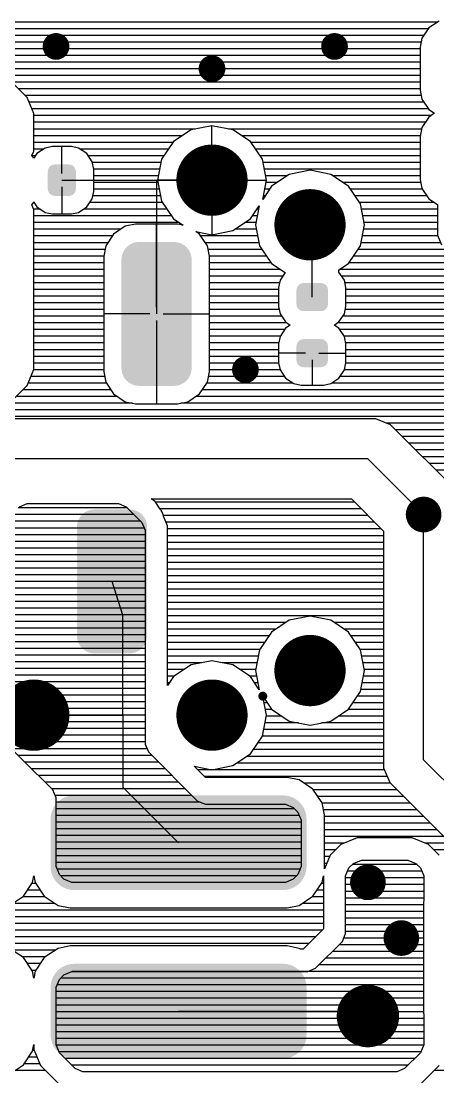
# Model space of a CAD drawing. Extents: x 295 to 953, y 10 to 290.
# Drawn here: x 569.1 to 596.4, y 136.1 to 205.3 of the extents above; entities that cross this region are included whole.
import ezdxf

# ---------------------------------------------------------------- set-up
doc = ezdxf.new("R2010")
doc.units = 0
doc.header["$LTSCALE"] = 5
doc.header["$MEASUREMENT"] = 0
doc.layers.get('0').update_dxf_attribs({"linetype": 'CONTINUOUS', "lineweight": 25})
doc.layers.add('DV-PEI-A6_BOT', color=7, linetype='CONTINUOUS')

msp = doc.modelspace()

# ---------------------------------------------------------------- linework, layer by layer
for points, const_width in [([(571.852, 203.603, -1), (570.975, 203.603, -1)], 0.876), ([(590.108, 203.603, -1), (589.232, 203.603, -1)], 0.876), ([(582.075, 202.142, -1), (581.199, 202.142, -1)], 0.876), ([(582.805, 194.84, -1), (580.469, 194.84, -1)], 2.337), ([(589.232, 191.919, -1), (586.895, 191.919, -1)], 2.337), ([(584.266, 182.426, -1), (583.39, 182.426, -1)], 0.876), ([(596.096, 172.932, -1), (594.927, 172.932, -1)], 1.168), ([(589.232, 162.709, -1), (586.895, 162.709, -1)], 2.337), ([(571.121, 159.788, -1), (568.785, 159.788, -1)], 2.337), ([(582.805, 159.788, -1), (580.469, 159.788, -1)], 2.337), ([(585.113, 161.032, -1), (584.821, 161.032, -1)], 0.292), ([(592.445, 148.834, -1), (591.276, 148.834, -1)], 1.168), ([(594.635, 145.183, -1), (593.467, 145.183, -1)], 1.168), ([(592.883, 140.071, -1), (590.838, 140.071, -1)], 2.045)]:
    msp.add_lwpolyline(points, format="xyb", close=True, dxfattribs=dict(const_width=const_width))
for points in [[(572.617, 195.688), (572.528, 195.78), (570.966, 195.688), (571.061, 195.78)], [(572.528, 195.78), (572.51, 195.789), (571.061, 195.78), (571.071, 195.789)], [(572.51, 195.789), (572.399, 195.847), (571.071, 195.789), (571.193, 195.847)], [(572.399, 195.847), (572.369, 195.852), (571.193, 195.847), (571.203, 195.852)], [(572.369, 195.852), (572.255, 195.87), (571.203, 195.852), (571.332, 195.87)], [(572.255, 195.87), (572.255, 195.874), (571.332, 195.87), (571.332, 195.874)], [(572.713, 195.415), (572.694, 195.544), (570.873, 195.415), (570.895, 195.544)], [(572.713, 195.413), (572.713, 195.415), (570.873, 195.413), (570.873, 195.415)], [(572.713, 194.267), (572.713, 195.413), (570.873, 194.267), (570.873, 195.413)], [(572.694, 195.544), (572.686, 195.559), (570.895, 195.544), (570.897, 195.559)], [(572.686, 195.559), (572.63, 195.675), (570.897, 195.559), (570.959, 195.675)], [(572.63, 195.675), (572.617, 195.688), (570.959, 195.675), (570.966, 195.688)], [(572.713, 194.265), (572.713, 194.267), (570.873, 194.265), (570.873, 194.267)], [(572.691, 194.136), (572.713, 194.265), (570.893, 194.136), (570.873, 194.265)], [(572.689, 194.121), (572.691, 194.136), (570.9, 194.121), (570.893, 194.136)], [(572.627, 194.005), (572.689, 194.121), (570.956, 194.005), (570.9, 194.121)], [(572.62, 193.992), (572.627, 194.005), (570.969, 193.992), (570.956, 194.005)], [(572.525, 193.9), (572.62, 193.992), (571.058, 193.9), (570.969, 193.992)], [(572.515, 193.891), (572.525, 193.9), (571.076, 193.891), (571.058, 193.9)], [(572.393, 193.833), (572.515, 193.891), (571.188, 193.833), (571.076, 193.891)], [(572.383, 193.828), (572.393, 193.833), (571.218, 193.828), (571.188, 193.833)], [(572.255, 193.81), (572.383, 193.828), (571.332, 193.81), (571.218, 193.828)], [(572.255, 193.806), (572.255, 193.81), (571.332, 193.806), (571.332, 193.81)], [(580.209, 190.092), (580.126, 190.257), (575.794, 190.092), (575.885, 190.257)], [(580.126, 190.257), (580.096, 190.295), (575.885, 190.257), (575.906, 190.295)], [(580.096, 190.295), (579.983, 190.439), (575.906, 190.295), (576.028, 190.439)], [(579.983, 190.439), (579.945, 190.471), (576.028, 190.439), (576.056, 190.471)], [(579.945, 190.471), (579.806, 190.589), (576.056, 190.471), (576.206, 190.589)], [(579.806, 190.589), (579.76, 190.614), (576.206, 190.589), (576.238, 190.614)], [(579.76, 190.614), (579.603, 190.7), (576.238, 190.614), (576.412, 190.7)], [(579.603, 190.7), (579.548, 190.717), (576.412, 190.7), (576.446, 190.717)], [(579.548, 190.717), (579.382, 190.769), (576.446, 190.717), (576.639, 190.769)], [(579.382, 190.769), (579.299, 190.777), (576.639, 190.769), (576.669, 190.777)], [(579.299, 190.777), (579.151, 190.791), (576.669, 190.777), (576.855, 190.791)], [(580.305, 189.641), (580.29, 189.826), (575.701, 189.641), (575.72, 189.826)], [(580.302, 189.559), (580.305, 189.641), (575.704, 189.559), (575.701, 189.641)], [(580.302, 182.595), (580.302, 189.559), (575.704, 182.595), (575.704, 189.559)], [(580.29, 189.826), (580.278, 189.871), (575.72, 189.826), (575.725, 189.871)], [(580.278, 189.871), (580.23, 190.05), (575.725, 189.871), (575.781, 190.05)], [(580.23, 190.05), (580.209, 190.092), (575.781, 190.05), (575.794, 190.092)], [(589.243, 186.72), (589.243, 187.643), (587.175, 186.72), (587.175, 187.643)], [(589.24, 187.643), (589.222, 187.772), (587.178, 187.643), (587.199, 187.772)], [(589.222, 187.772), (589.215, 187.787), (587.199, 187.772), (587.201, 187.787)], [(589.215, 187.787), (589.159, 187.904), (587.201, 187.787), (587.262, 187.904)], [(589.159, 187.904), (589.147, 187.916), (587.262, 187.904), (587.269, 187.916)], [(589.147, 187.916), (589.058, 188.009), (587.269, 187.916), (587.364, 188.009)], [(589.058, 188.009), (589.04, 188.018), (587.364, 188.009), (587.373, 188.018)], [(589.04, 188.018), (588.929, 188.077), (587.373, 188.018), (587.495, 188.077)], [(588.929, 188.077), (588.901, 188.082), (587.495, 188.077), (587.504, 188.082)], [(588.901, 188.082), (588.785, 188.101), (587.504, 188.082), (587.634, 188.101)], [(589.219, 186.59), (589.24, 186.72), (587.197, 186.59), (587.178, 186.72)], [(589.217, 186.576), (589.219, 186.59), (587.204, 186.576), (587.197, 186.59)], [(589.156, 186.459), (589.217, 186.576), (587.26, 186.459), (587.204, 186.576)], [(589.15, 186.446), (589.156, 186.459), (587.272, 186.446), (587.26, 186.459)], [(589.054, 186.353), (589.15, 186.446), (587.361, 186.353), (587.272, 186.446)], [(589.045, 186.344), (589.054, 186.353), (587.378, 186.344), (587.361, 186.353)], [(588.924, 186.285), (589.045, 186.344), (587.49, 186.285), (587.378, 186.344)], [(588.914, 186.28), (588.924, 186.285), (587.518, 186.28), (587.49, 186.285)], [(588.785, 186.261), (588.914, 186.28), (587.634, 186.261), (587.518, 186.28)], [(589.24, 183.968), (589.222, 184.097), (587.178, 183.968), (587.199, 184.097)], [(589.222, 184.097), (589.215, 184.112), (587.199, 184.097), (587.201, 184.112)], [(589.215, 184.112), (589.159, 184.229), (587.201, 184.112), (587.262, 184.229)], [(589.159, 184.229), (589.147, 184.242), (587.262, 184.229), (587.269, 184.242)], [(589.147, 184.242), (589.058, 184.334), (587.269, 184.242), (587.364, 184.334)], [(589.058, 184.334), (589.04, 184.343), (587.364, 184.334), (587.373, 184.343)], [(589.04, 184.343), (588.929, 184.402), (587.373, 184.343), (587.495, 184.402)], [(588.929, 184.402), (588.901, 184.407), (587.495, 184.402), (587.504, 184.407)], [(588.901, 184.407), (588.785, 184.427), (587.504, 184.407), (587.634, 184.427)], [(589.243, 183.045), (589.243, 183.968), (587.175, 183.045), (587.175, 183.968)], [(589.219, 182.916), (589.24, 183.045), (587.197, 182.916), (587.178, 183.045)], [(589.217, 182.901), (589.219, 182.916), (587.204, 182.901), (587.197, 182.916)], [(589.156, 182.784), (589.217, 182.901), (587.26, 182.784), (587.204, 182.901)], [(589.15, 182.771), (589.156, 182.784), (587.272, 182.771), (587.26, 182.784)], [(589.054, 182.679), (589.15, 182.771), (587.361, 182.679), (587.272, 182.771)], [(589.045, 182.67), (589.054, 182.679), (587.378, 182.67), (587.361, 182.679)], [(588.924, 182.611), (589.045, 182.67), (587.49, 182.611), (587.378, 182.67)], [(580.305, 182.513), (580.302, 182.595), (575.701, 182.513), (575.704, 182.595)], [(580.286, 182.328), (580.305, 182.513), (575.717, 182.328), (575.701, 182.513)], [(580.282, 182.283), (580.286, 182.328), (575.729, 182.283), (575.717, 182.328)], [(580.226, 182.104), (580.282, 182.283), (575.777, 182.104), (575.729, 182.283)], [(580.213, 182.062), (580.226, 182.104), (575.798, 182.062), (575.777, 182.104)], [(580.122, 181.897), (580.213, 182.062), (575.881, 181.897), (575.798, 182.062)], [(588.914, 182.606), (588.924, 182.611), (587.518, 182.606), (587.49, 182.611)], [(588.785, 182.586), (588.914, 182.606), (587.634, 182.586), (587.518, 182.606)], [(580.101, 181.859), (580.122, 181.897), (575.91, 181.859), (575.881, 181.897)], [(579.978, 181.715), (580.101, 181.859), (576.024, 181.715), (575.91, 181.859)], [(579.951, 181.683), (579.978, 181.715), (576.062, 181.683), (576.024, 181.715)], [(579.8, 181.565), (579.951, 181.683), (576.2, 181.565), (576.062, 181.683)], [(579.768, 181.54), (579.8, 181.565), (576.246, 181.54), (576.2, 181.565)], [(579.595, 181.454), (579.768, 181.54), (576.403, 181.454), (576.246, 181.54)], [(579.561, 181.437), (579.595, 181.454), (576.458, 181.437), (576.403, 181.454)], [(579.367, 181.385), (579.561, 181.437), (576.625, 181.385), (576.458, 181.437)], [(579.337, 181.377), (579.367, 181.385), (576.707, 181.377), (576.625, 181.385)], [(579.151, 181.363), (579.337, 181.377), (576.855, 181.363), (576.707, 181.377)], [(577.062, 172.913), (577.024, 172.945), (573.107, 172.913), (573.135, 172.945)], [(577.024, 172.945), (576.885, 173.063), (573.135, 172.945), (573.285, 173.063)], [(576.885, 173.063), (576.839, 173.088), (573.285, 173.063), (573.317, 173.088)], [(576.839, 173.088), (576.682, 173.174), (573.317, 173.088), (573.491, 173.174)], [(576.682, 173.174), (576.627, 173.191), (573.491, 173.174), (573.525, 173.191)], [(576.627, 173.191), (576.461, 173.243), (573.525, 173.191), (573.718, 173.243)], [(576.461, 173.243), (576.378, 173.251), (573.718, 173.243), (573.748, 173.251)], [(576.378, 173.251), (576.23, 173.265), (573.748, 173.251), (573.934, 173.265)], [(577.384, 172.115), (577.369, 172.3), (572.78, 172.115), (572.799, 172.3)], [(577.369, 172.3), (577.357, 172.345), (572.799, 172.3), (572.804, 172.345)], [(577.357, 172.345), (577.309, 172.524), (572.804, 172.345), (572.86, 172.524)], [(577.309, 172.524), (577.288, 172.566), (572.86, 172.524), (572.873, 172.566)], [(577.288, 172.566), (577.205, 172.731), (572.873, 172.566), (572.964, 172.731)], [(577.205, 172.731), (577.175, 172.769), (572.964, 172.731), (572.985, 172.769)], [(577.175, 172.769), (577.062, 172.913), (572.985, 172.769), (573.107, 172.913)], [(577.381, 172.033), (577.384, 172.115), (572.783, 172.033), (572.78, 172.115)], [(577.381, 165.069), (577.381, 172.033), (572.783, 165.069), (572.783, 172.033)], [(577.384, 164.987), (577.381, 165.069), (572.78, 164.987), (572.783, 165.069)], [(577.365, 164.802), (577.384, 164.987), (572.796, 164.802), (572.78, 164.987)], [(577.361, 164.757), (577.365, 164.802), (572.808, 164.757), (572.796, 164.802)], [(577.305, 164.578), (577.361, 164.757), (572.856, 164.578), (572.808, 164.757)], [(577.292, 164.536), (577.305, 164.578), (572.877, 164.536), (572.856, 164.578)], [(577.201, 164.371), (577.292, 164.536), (572.96, 164.371), (572.877, 164.536)], [(577.18, 164.333), (577.201, 164.371), (572.989, 164.333), (572.96, 164.371)], [(577.057, 164.189), (577.18, 164.333), (573.103, 164.189), (572.989, 164.333)], [(577.03, 164.157), (577.057, 164.189), (573.141, 164.157), (573.103, 164.189)], [(576.879, 164.039), (577.03, 164.157), (573.279, 164.039), (573.141, 164.157)], [(576.847, 164.014), (576.879, 164.039), (573.325, 164.014), (573.279, 164.039)], [(576.674, 163.928), (576.847, 164.014), (573.482, 163.928), (573.325, 164.014)], [(576.64, 163.911), (576.674, 163.928), (573.537, 163.911), (573.482, 163.928)], [(576.446, 163.859), (576.64, 163.911), (573.704, 163.859), (573.537, 163.911)], [(576.416, 163.851), (576.446, 163.859), (573.786, 163.851), (573.704, 163.859)], [(576.23, 163.837), (576.416, 163.851), (573.934, 163.837), (573.786, 163.851)], [(587.282, 154.172), (587.068, 154.321), (571.612, 154.172), (571.822, 154.321)], [(587.068, 154.321), (587.062, 154.326), (571.822, 154.321), (571.833, 154.326)], [(587.062, 154.326), (586.825, 154.436), (571.833, 154.326), (572.066, 154.436)], [(586.825, 154.436), (586.818, 154.44), (572.066, 154.436), (572.078, 154.44)], [(586.818, 154.44), (586.564, 154.508), (572.078, 154.44), (572.325, 154.508)], [(586.564, 154.508), (586.558, 154.509), (572.325, 154.508), (572.343, 154.509)], [(586.558, 154.509), (586.29, 154.533), (572.343, 154.509), (572.602, 154.533)], [(587.742, 153.519), (587.632, 153.754), (571.151, 153.519), (571.26, 153.754)], [(587.632, 153.754), (587.628, 153.762), (571.26, 153.754), (571.266, 153.762)], [(587.628, 153.762), (587.478, 153.975), (571.266, 153.762), (571.413, 153.975)], [(587.478, 153.975), (587.473, 153.982), (571.413, 153.975), (571.421, 153.982)], [(587.473, 153.982), (587.288, 154.166), (571.421, 153.982), (571.603, 154.166)], [(587.288, 154.166), (587.282, 154.172), (571.603, 154.166), (571.612, 154.172)], [(587.841, 149.874), (587.841, 152.982), (571.051, 149.874), (571.051, 152.982)], [(587.838, 152.982), (587.814, 153.25), (571.054, 152.982), (571.077, 153.25)], [(587.814, 153.25), (587.813, 153.259), (571.077, 153.25), (571.08, 153.259)], [(587.813, 153.259), (587.745, 153.51), (571.08, 153.259), (571.147, 153.51)], [(587.745, 153.51), (587.742, 153.519), (571.147, 153.51), (571.151, 153.519)], [(587.815, 149.606), (587.838, 149.874), (571.078, 149.606), (571.054, 149.874)], [(587.812, 149.597), (587.815, 149.606), (571.079, 149.597), (571.078, 149.606)], [(587.746, 149.346), (587.812, 149.597), (571.148, 149.346), (571.079, 149.597)], [(587.741, 149.337), (587.746, 149.346), (571.15, 149.337), (571.148, 149.346)], [(587.632, 149.102), (587.741, 149.337), (571.261, 149.102), (571.15, 149.337)], [(587.627, 149.094), (587.632, 149.102), (571.265, 149.094), (571.261, 149.102)], [(587.479, 148.881), (587.627, 149.094), (571.414, 148.881), (571.265, 149.094)], [(587.472, 148.874), (587.479, 148.881), (571.42, 148.874), (571.414, 148.881)], [(587.289, 148.69), (587.472, 148.874), (571.604, 148.69), (571.42, 148.874)], [(587.281, 148.684), (587.289, 148.69), (571.61, 148.684), (571.604, 148.69)], [(587.07, 148.535), (587.281, 148.684), (571.824, 148.535), (571.61, 148.684)], [(587.06, 148.53), (587.07, 148.535), (571.831, 148.53), (571.824, 148.535)], [(586.827, 148.42), (587.06, 148.53), (572.067, 148.42), (571.831, 148.53)], [(586.815, 148.417), (586.827, 148.42), (572.075, 148.417), (572.067, 148.42)], [(586.567, 148.349), (586.815, 148.417), (572.328, 148.349), (572.075, 148.417)], [(586.549, 148.347), (586.567, 148.349), (572.334, 148.347), (572.328, 148.349)], [(586.29, 148.323), (586.549, 148.347), (572.602, 148.323), (572.334, 148.347)], [(587.282, 143.136), (587.068, 143.286), (571.612, 143.136), (571.822, 143.286)], [(587.068, 143.286), (587.062, 143.29), (571.822, 143.286), (571.833, 143.29)], [(587.062, 143.29), (586.825, 143.401), (571.833, 143.29), (572.066, 143.401)], [(586.825, 143.401), (586.818, 143.404), (572.066, 143.401), (572.078, 143.404)], [(586.818, 143.404), (586.564, 143.472), (572.078, 143.404), (572.325, 143.472)], [(586.564, 143.472), (586.558, 143.474), (572.325, 143.472), (572.343, 143.474)], [(586.558, 143.474), (586.29, 143.498), (572.343, 143.474), (572.602, 143.498)], [(587.742, 142.483), (587.632, 142.718), (571.151, 142.483), (571.26, 142.718)], [(587.632, 142.718), (587.628, 142.727), (571.26, 142.718), (571.266, 142.727)], [(587.628, 142.727), (587.478, 142.939), (571.266, 142.727), (571.413, 142.939)], [(587.478, 142.939), (587.473, 142.947), (571.413, 142.939), (571.421, 142.947)], [(587.473, 142.947), (587.288, 143.13), (571.421, 142.947), (571.603, 143.13)], [(587.288, 143.13), (587.282, 143.136), (571.603, 143.13), (571.612, 143.136)], [(587.841, 138.839), (587.841, 141.947), (571.051, 138.839), (571.051, 141.947)], [(587.838, 141.947), (587.814, 142.215), (571.054, 141.947), (571.077, 142.215)], [(587.814, 142.215), (587.813, 142.224), (571.077, 142.215), (571.08, 142.224)], [(587.813, 142.224), (587.745, 142.474), (571.08, 142.224), (571.147, 142.474)], [(587.745, 142.474), (587.742, 142.483), (571.147, 142.474), (571.151, 142.483)], [(587.815, 138.571), (587.838, 138.839), (571.078, 138.571), (571.054, 138.839)], [(587.812, 138.561), (587.815, 138.571), (571.079, 138.561), (571.078, 138.571)], [(587.746, 138.311), (587.812, 138.561), (571.148, 138.311), (571.079, 138.561)], [(587.741, 138.302), (587.746, 138.311), (571.15, 138.302), (571.148, 138.311)], [(587.632, 138.067), (587.741, 138.302), (571.261, 138.067), (571.15, 138.302)], [(587.627, 138.058), (587.632, 138.067), (571.265, 138.058), (571.261, 138.067)], [(587.479, 137.846), (587.627, 138.058), (571.414, 137.846), (571.265, 138.058)], [(587.472, 137.839), (587.479, 137.846), (571.42, 137.839), (571.414, 137.846)], [(587.289, 137.655), (587.472, 137.839), (571.604, 137.655), (571.42, 137.839)], [(587.281, 137.649), (587.289, 137.655), (571.61, 137.649), (571.604, 137.655)], [(587.07, 137.5), (587.281, 137.649), (571.824, 137.5), (571.61, 137.649)], [(587.06, 137.495), (587.07, 137.5), (571.831, 137.495), (571.824, 137.5)], [(586.827, 137.384), (587.06, 137.495), (572.067, 137.384), (571.831, 137.495)], [(586.815, 137.381), (586.827, 137.384), (572.075, 137.381), (572.067, 137.384)], [(586.567, 137.313), (586.815, 137.381), (572.328, 137.313), (572.075, 137.381)], [(586.549, 137.311), (586.567, 137.313), (572.334, 137.311), (572.328, 137.313)], [(586.29, 137.288), (586.549, 137.311), (572.602, 137.288), (572.334, 137.311)]]:
    msp.add_solid(points)
at = {"layer": 'DV-PEI-A6_BOT'}
for p, q in [((596.441, 205.204), (510.072, 205.204)), ((595.821, 204.766), (510.072, 204.766)), ((595.851, 204.812), (595.401, 204.14)), ((596.522, 205.262), (595.851, 204.812)), ((595.529, 204.327), (510.072, 204.327)), ((595.401, 204.14), (595.284, 203.545)), ((595.354, 203.889), (510.072, 203.889)), ((595.284, 203.451), (565.916, 203.451)), ((595.284, 203.545), (595.284, 200.735)), ((569.521, 200.261), (566.617, 203.165)), ((595.284, 203.013), (566.763, 203.013)), ((595.284, 202.575), (567.201, 202.575)), ((595.284, 202.137), (567.639, 202.137)), ((595.284, 201.699), (568.078, 201.699)), ((595.284, 201.26), (568.516, 201.26)), ((595.284, 200.822), (568.954, 200.822)), ((595.284, 200.735), (595.401, 200.139)), ((595.354, 200.384), (569.392, 200.384)), ((569.959, 199.204), (569.521, 200.261)), ((595.529, 199.946), (569.649, 199.946)), ((595.401, 200.139), (595.851, 199.467)), ((595.821, 199.508), (569.83, 199.508)), ((595.851, 199.467), (596.224, 199.221)), ((569.959, 196.75), (569.959, 199.204)), ((596.002, 199.07), (569.959, 199.07)), ((595.629, 198.631), (569.959, 198.631)), ((595.851, 198.97), (595.401, 198.298)), ((596.224, 199.221), (595.851, 198.97)), ((580.562, 198.193), (569.959, 198.193)), ((580.27, 198.141), (579.113, 197.364)), ((581.637, 198.409), (580.27, 198.141)), ((581.637, 196.219), (581.637, 198.409)), ((583.01, 198.141), (581.637, 198.409)), ((595.383, 198.193), (582.718, 198.193)), ((584.167, 197.364), (583.01, 198.141)), ((595.401, 198.298), (595.284, 197.703)), ((579.703, 197.755), (569.959, 197.755)), ((579.084, 197.317), (569.959, 197.317)), ((579.113, 197.364), (578.336, 196.207)), ((595.296, 197.755), (583.576, 197.755)), ((584.943, 196.207), (584.167, 197.364)), ((595.284, 197.317), (584.196, 197.317)), ((595.284, 197.703), (595.284, 194.893)), ((569.836, 196.458), (569.959, 196.75)), ((569.953, 196.277), (569.836, 196.458)), ((570.163, 196.587), (569.953, 196.277)), ((570.607, 196.879), (569.959, 196.879)), ((570.701, 196.943), (570.163, 196.587)), ((571.174, 197.042), (570.701, 196.943)), ((572.418, 197.042), (571.174, 197.042)), ((571.793, 195.278), (571.793, 197.042)), ((572.891, 196.943), (572.418, 197.042)), ((573.429, 196.587), (572.891, 196.943)), ((578.792, 196.879), (572.985, 196.879)), ((573.791, 196.049), (573.429, 196.587)), ((595.284, 196.879), (584.488, 196.879)), ((570.064, 196.441), (569.848, 196.441)), ((578.5, 196.441), (573.522, 196.441)), ((573.885, 195.57), (573.791, 196.049)), ((578.301, 196.003), (573.797, 196.003)), ((578.336, 196.207), (578.067, 194.84)), ((595.284, 196.441), (584.78, 196.441)), ((585.212, 194.84), (584.943, 196.207)), ((595.284, 196.003), (584.979, 196.003)), ((573.885, 194.104), (573.885, 195.57)), ((578.214, 195.564), (573.885, 195.564)), ((578.126, 195.126), (573.885, 195.126)), ((595.284, 195.564), (585.066, 195.564)), ((586.568, 195.126), (585.154, 195.126)), ((586.696, 195.22), (585.539, 194.443)), ((588.063, 195.488), (586.696, 195.22)), ((589.436, 195.22), (588.063, 195.488)), ((590.593, 194.443), (589.436, 195.22)), ((595.284, 195.126), (589.565, 195.126)), ((571.793, 194.84), (577.986, 194.84)), ((571.793, 194.402), (571.793, 192.632)), ((572.231, 194.84), (573.885, 194.84)), ((578.097, 194.688), (573.885, 194.688)), ((577.986, 194.84), (581.637, 194.84)), ((577.986, 194.84), (578.003, 194.822)), ((578.003, 194.822), (578.003, 186.077)), ((580.258, 194.84), (578.067, 194.84)), ((578.067, 194.84), (578.336, 193.467)), ((583.021, 194.84), (585.212, 194.84)), ((584.967, 193.584), (585.212, 194.84)), ((585.539, 194.443), (584.967, 193.584)), ((585.907, 194.688), (585.183, 194.688)), ((595.325, 194.688), (590.225, 194.688)), ((591.37, 193.286), (590.593, 194.443)), ((595.284, 194.893), (595.401, 194.297)), ((573.791, 193.625), (573.885, 194.104)), ((578.272, 193.812), (573.826, 193.812)), ((578.184, 194.25), (573.885, 194.25)), ((585.119, 193.812), (585.008, 193.812)), ((585.411, 194.25), (585.095, 194.25)), ((595.43, 194.25), (590.721, 194.25)), ((595.722, 193.812), (591.013, 193.812)), ((595.401, 194.297), (595.851, 193.625)), ((569.836, 193.216), (569.953, 193.397)), ((569.959, 192.924), (569.836, 193.216)), ((569.97, 193.374), (569.941, 193.374)), ((569.953, 193.397), (570.163, 193.087)), ((570.163, 193.087), (570.701, 192.731)), ((572.891, 192.731), (573.429, 193.087)), ((573.429, 193.087), (573.791, 193.625)), ((578.4, 193.374), (573.622, 193.374)), ((578.336, 193.467), (579.113, 192.31)), ((581.637, 193.455), (581.637, 191.265)), ((584.167, 192.31), (584.739, 193.169)), ((584.739, 193.169), (584.494, 191.919)), ((596.224, 193.374), (591.305, 193.374)), ((591.638, 191.919), (591.37, 193.286)), ((595.851, 193.625), (596.423, 193.245)), ((596.423, 193.245), (596.423, 191.937)), ((570.385, 192.936), (569.947, 192.936)), ((569.959, 182.437), (569.959, 192.924)), ((578.985, 192.497), (569.959, 192.497)), ((570.701, 192.731), (571.174, 192.632)), ((571.174, 192.632), (572.418, 192.632)), ((572.418, 192.632), (572.891, 192.731)), ((578.693, 192.936), (573.207, 192.936)), ((579.113, 192.31), (579.75, 191.884)), ((583.01, 191.533), (584.167, 192.31)), ((584.61, 192.497), (584.295, 192.497)), ((584.698, 192.936), (584.587, 192.936)), ((596.423, 192.936), (591.434, 192.936)), ((596.423, 192.497), (591.522, 192.497)), ((579.481, 192.059), (569.959, 192.059)), ((575.655, 191.621), (569.959, 191.621)), ((575.953, 191.826), (575.182, 191.311)), ((576.63, 191.96), (575.953, 191.826)), ((579.382, 191.96), (576.63, 191.96)), ((578.003, 186.515), (578.003, 191.96)), ((579.75, 191.884), (579.382, 191.96)), ((584.552, 191.621), (583.138, 191.621)), ((584.523, 192.059), (583.798, 192.059)), ((584.494, 191.919), (584.762, 190.546)), ((588.209, 191.773), (588.063, 191.919)), ((588.209, 187.181), (588.209, 191.773)), ((591.37, 190.546), (591.638, 191.919)), ((596.423, 191.621), (591.58, 191.621)), ((596.423, 192.059), (591.609, 192.059)), ((596.423, 191.937), (596.423, 191.241)), ((575.1, 191.183), (569.959, 191.183)), ((575.182, 191.311), (574.673, 190.546)), ((580.825, 191.311), (580.585, 191.475)), ((580.585, 191.475), (581.637, 191.265)), ((581.339, 190.546), (580.825, 191.311)), ((584.64, 191.183), (580.913, 191.183)), ((581.637, 191.265), (583.01, 191.533)), ((596.446, 191.183), (591.492, 191.183)), ((596.423, 191.241), (596.692, 190.599)), ((574.808, 190.745), (569.959, 190.745)), ((574.627, 190.307), (569.959, 190.307)), ((574.673, 190.546), (574.539, 189.868)), ((584.727, 190.745), (581.205, 190.745)), ((581.473, 189.868), (581.339, 190.546)), ((584.926, 190.307), (581.386, 190.307)), ((584.762, 190.546), (585.539, 189.389)), ((590.593, 189.389), (591.37, 190.546)), ((596.978, 190.307), (591.206, 190.307)), ((596.627, 190.745), (591.405, 190.745)), ((574.539, 189.868), (569.959, 189.868)), ((574.539, 189.868), (574.539, 182.28)), ((585.218, 189.868), (581.473, 189.868)), ((581.473, 182.28), (581.473, 189.868)), ((597.416, 189.868), (590.914, 189.868)), ((574.539, 189.43), (569.959, 189.43)), ((574.539, 188.992), (569.959, 188.992)), ((585.51, 189.43), (581.473, 189.43)), ((586.129, 188.992), (581.473, 188.992)), ((585.539, 189.389), (586.439, 188.788)), ((589.962, 188.969), (590.593, 189.389)), ((589.962, 188.811), (589.962, 188.969)), ((598.292, 188.992), (590.003, 188.992)), ((597.854, 189.43), (590.622, 189.43)), ((574.539, 188.554), (569.959, 188.554)), ((586.287, 188.554), (581.473, 188.554)), ((586.106, 188.279), (586.007, 187.806)), ((586.439, 188.788), (586.106, 188.279)), ((590.318, 188.279), (589.962, 188.811)), ((598.731, 188.554), (590.137, 188.554)), ((590.417, 187.806), (590.318, 188.279)), ((574.539, 188.116), (569.959, 188.116)), ((574.539, 187.678), (569.959, 187.678)), ((586.071, 188.116), (581.473, 188.116)), ((586.007, 187.678), (581.473, 187.678)), ((586.007, 187.806), (586.007, 186.562)), ((599.169, 188.116), (590.353, 188.116)), ((590.417, 186.562), (590.417, 187.806)), ((599.607, 187.678), (590.417, 187.678)), ((574.539, 187.24), (569.959, 187.24)), ((574.539, 186.801), (569.959, 186.801)), ((586.007, 187.24), (581.473, 187.24)), ((586.007, 186.801), (581.473, 186.801)), ((601.301, 187.24), (590.417, 187.24)), ((601.786, 186.801), (590.417, 186.801)), ((574.539, 186.363), (569.959, 186.363)), ((586.048, 186.363), (581.473, 186.363)), ((586.007, 186.562), (586.106, 186.089)), ((586.106, 186.089), (586.462, 185.551)), ((589.962, 185.551), (590.318, 186.089)), ((590.318, 186.089), (590.417, 186.562)), ((602.528, 186.363), (590.377, 186.363)), ((574.539, 185.925), (569.959, 185.925)), ((574.539, 185.487), (569.959, 185.487)), ((577.565, 186.077), (574.539, 186.077)), ((578.003, 185.639), (578.003, 180.188)), ((578.441, 186.077), (581.473, 186.077)), ((586.211, 185.925), (581.473, 185.925)), ((586.55, 185.487), (581.473, 185.487)), ((586.462, 185.551), (586.772, 185.347)), ((589.652, 185.347), (589.962, 185.551)), ((643.048, 185.487), (589.874, 185.487)), ((643.486, 185.925), (590.213, 185.925)), ((574.539, 185.049), (569.959, 185.049)), ((586.404, 185.049), (581.473, 185.049)), ((586.462, 185.136), (586.106, 184.599)), ((586.772, 185.347), (586.462, 185.136)), ((589.962, 185.136), (589.652, 185.347)), ((590.318, 184.599), (589.962, 185.136)), ((642.143, 185.049), (590.02, 185.049)), ((574.539, 184.611), (569.959, 184.611)), ((574.539, 184.173), (569.959, 184.173)), ((586.112, 184.611), (581.473, 184.611)), ((586.018, 184.173), (581.473, 184.173)), ((586.106, 184.599), (586.007, 184.126)), ((586.007, 184.126), (586.007, 182.881)), ((641.5, 184.611), (590.312, 184.611)), ((590.417, 184.126), (590.318, 184.599)), ((635.074, 184.173), (590.406, 184.173)), ((590.417, 182.881), (590.417, 184.126)), ((574.539, 183.734), (569.959, 183.734)), ((586.007, 183.734), (581.473, 183.734)), ((587.771, 183.507), (586.007, 183.507)), ((588.647, 183.507), (590.417, 183.507)), ((634.437, 183.734), (590.417, 183.734)), ((574.539, 183.296), (569.959, 183.296)), ((574.539, 182.858), (569.959, 182.858)), ((586.007, 183.296), (581.473, 183.296)), ((586.013, 182.858), (581.473, 182.858)), ((586.007, 182.881), (586.106, 182.408)), ((588.209, 183.068), (588.209, 181.415)), ((590.318, 182.408), (590.417, 182.881)), ((633.981, 182.858), (590.412, 182.858)), ((634.145, 183.296), (590.417, 183.296)), ((569.521, 181.38), (569.959, 182.437)), ((574.597, 181.982), (569.772, 181.982)), ((574.539, 182.42), (569.953, 182.42)), ((574.539, 182.28), (574.673, 181.602)), ((581.339, 181.602), (581.473, 182.28)), ((586.386, 181.982), (581.415, 181.982)), ((586.1, 182.42), (581.473, 182.42)), ((586.106, 182.408), (586.462, 181.871)), ((589.962, 181.871), (590.318, 182.408)), ((633.923, 181.982), (590.038, 181.982)), ((633.923, 182.42), (590.324, 182.42)), ((568.078, 179.937), (569.521, 181.38)), ((574.708, 181.544), (569.591, 181.544)), ((574.673, 181.602), (575.182, 180.837)), ((580.825, 180.837), (581.339, 181.602)), ((586.947, 181.544), (581.298, 181.544)), ((586.462, 181.871), (587, 181.509)), ((587, 181.509), (587.479, 181.415)), ((587.479, 181.415), (588.945, 181.415)), ((588.945, 181.415), (589.424, 181.509)), ((589.424, 181.509), (589.962, 181.871)), ((633.923, 181.544), (589.477, 181.544)), ((575.433, 180.667), (568.808, 180.667)), ((575.006, 181.105), (569.246, 181.105)), ((575.182, 180.837), (575.953, 180.323)), ((580.06, 180.323), (580.825, 180.837)), ((633.94, 180.667), (580.58, 180.667)), ((633.923, 181.105), (581.006, 181.105)), ((576.42, 180.229), (568.37, 180.229)), ((575.953, 180.323), (576.63, 180.188)), ((576.63, 180.188), (579.382, 180.188)), ((579.382, 180.188), (580.06, 180.323)), ((634.028, 180.229), (579.592, 180.229)), ((619.493, 179.353), (541.421, 179.353)), ((592.386, 179.213), (541.45, 179.213)), ((619.96, 179.791), (567.727, 179.791)), ((593.35, 178.81), (592.386, 179.213)), ((619.201, 178.915), (593.093, 178.915)), ((594.092, 178.068), (593.35, 178.81)), ((619.043, 178.477), (593.683, 178.477)), ((597.001, 175.158), (594.092, 178.068)), ((618.991, 178.038), (594.121, 178.038)), ((619.026, 177.6), (594.559, 177.6)), ((619.026, 177.162), (594.998, 177.162)), ((591.86, 176.584), (532.307, 176.584)), ((591.86, 176.584), (595.512, 172.932)), ((619.026, 176.724), (595.436, 176.724)), ((604.958, 176.286), (595.874, 176.286)), ((604.275, 175.848), (596.312, 175.848)), ((569.012, 173.447), (569.526, 173.663)), ((569.526, 173.663), (575.497, 173.663)), ((575.497, 173.663), (576.011, 173.447)), ((577.904, 173.785), (577.659, 173.955)), ((577.659, 173.955), (590.774, 173.955)), ((578.243, 173.277), (577.904, 173.785)), ((590.984, 173.739), (577.933, 173.739)), ((590.774, 173.955), (592.883, 171.84)), ((576.093, 173.365), (568.931, 173.365)), ((576.011, 173.447), (577.045, 172.413)), ((591.422, 173.301), (578.225, 173.301)), ((578.284, 173.242), (578.243, 173.277)), ((578.301, 173.19), (578.284, 173.242)), ((578.418, 173.02), (578.301, 173.19)), ((578.459, 172.816), (578.418, 173.02)), ((576.969, 172.489), (568.054, 172.489)), ((576.531, 172.927), (568.492, 172.927)), ((577.045, 172.413), (577.261, 171.898)), ((591.86, 172.862), (578.447, 172.862)), ((578.722, 172.185), (578.459, 172.816)), ((592.299, 172.424), (578.622, 172.424)), ((595.512, 156.867), (595.512, 172.932)), ((577.261, 171.612), (567.762, 171.612)), ((577.191, 172.05), (567.832, 172.05)), ((577.261, 171.898), (577.255, 158.327)), ((578.722, 161.722), (578.722, 172.185)), ((592.737, 171.986), (578.722, 171.986)), ((592.883, 171.84), (592.883, 157.387)), ((577.261, 171.174), (567.762, 171.174)), ((592.883, 171.548), (578.722, 171.548)), ((592.883, 171.11), (578.722, 171.11)), ((577.261, 170.736), (567.762, 170.736)), ((577.261, 170.298), (567.762, 170.298)), ((592.883, 170.672), (578.722, 170.672)), ((592.883, 170.233), (578.722, 170.233)), ((577.261, 169.86), (567.762, 169.86)), ((592.883, 169.795), (578.722, 169.795)), ((577.261, 169.421), (567.762, 169.421)), ((577.261, 168.983), (567.762, 168.983)), ((592.883, 169.357), (578.722, 169.357)), ((592.883, 168.919), (578.722, 168.919)), ((577.261, 168.545), (567.762, 168.545)), ((577.261, 168.107), (567.762, 168.107)), ((575.795, 166.343), (575.082, 168.551)), ((592.883, 168.481), (578.722, 168.481)), ((577.261, 167.669), (567.762, 167.669)), ((592.883, 168.043), (578.722, 168.043)), ((592.883, 167.605), (578.722, 167.605)), ((577.261, 167.231), (567.762, 167.231)), ((577.261, 166.793), (567.762, 166.793)), ((592.883, 167.166), (578.722, 167.166)), ((592.883, 166.728), (578.722, 166.728)), ((577.261, 166.354), (567.762, 166.354)), ((575.795, 159.788), (575.795, 166.343)), ((592.883, 166.29), (578.722, 166.29)), ((588.063, 166.278), (586.696, 166.01)), ((589.436, 166.01), (588.063, 166.278)), ((577.261, 165.916), (567.762, 165.916)), ((577.261, 165.478), (567.762, 165.478)), ((586.468, 165.852), (578.722, 165.852)), ((585.814, 165.414), (578.722, 165.414)), ((586.696, 166.01), (585.539, 165.233)), ((590.593, 165.233), (589.436, 166.01)), ((592.883, 165.852), (589.664, 165.852)), ((592.883, 165.414), (590.318, 165.414)), ((577.261, 165.04), (567.762, 165.04)), ((585.37, 164.976), (578.722, 164.976)), ((585.539, 165.233), (584.762, 164.076)), ((591.37, 164.076), (590.593, 165.233)), ((592.883, 164.976), (590.762, 164.976)), ((577.261, 164.602), (567.762, 164.602)), ((577.261, 164.164), (567.762, 164.164)), ((585.078, 164.538), (578.722, 164.538)), ((584.786, 164.099), (578.722, 164.099)), ((584.762, 164.076), (584.494, 162.709)), ((592.883, 164.538), (591.054, 164.538)), ((592.883, 164.099), (591.346, 164.099)), ((591.638, 162.709), (591.37, 164.076)), ((577.261, 163.726), (567.762, 163.726)), ((577.261, 163.287), (567.762, 163.287)), ((584.681, 163.661), (578.722, 163.661)), ((581.637, 163.357), (580.27, 163.089)), ((583.01, 163.089), (581.637, 163.357)), ((592.883, 163.661), (591.451, 163.661)), ((577.261, 162.849), (567.762, 162.849)), ((580.971, 163.223), (578.722, 163.223)), ((579.826, 162.785), (578.722, 162.785)), ((580.27, 163.089), (579.113, 162.312)), ((584.593, 163.223), (582.309, 163.223)), ((584.167, 162.312), (583.01, 163.089)), ((584.511, 162.785), (583.454, 162.785)), ((584.494, 162.709), (584.739, 161.453)), ((591.37, 161.336), (591.638, 162.709)), ((592.883, 163.223), (591.539, 163.223)), ((592.883, 162.785), (591.621, 162.785)), ((577.261, 162.411), (567.762, 162.411)), ((577.261, 161.973), (567.762, 161.973)), ((579.166, 162.347), (578.722, 162.347)), ((579.113, 162.312), (578.722, 161.722)), ((578.844, 161.909), (578.722, 161.909)), ((584.564, 162.347), (584.114, 162.347)), ((584.739, 161.453), (584.167, 162.312)), ((584.651, 161.909), (584.435, 161.909)), ((592.883, 161.909), (591.481, 161.909)), ((592.883, 162.347), (591.568, 162.347)), ((577.261, 161.535), (567.762, 161.535)), ((584.739, 161.47), (584.727, 161.47)), ((590.593, 160.179), (591.37, 161.336)), ((592.883, 161.47), (591.393, 161.47)), ((577.261, 161.097), (567.762, 161.097)), ((577.261, 160.658), (567.762, 160.658)), ((585.212, 159.788), (584.967, 161.038)), ((584.967, 161.038), (585.539, 160.179)), ((585.259, 160.594), (585.054, 160.594)), ((592.883, 160.594), (590.873, 160.594)), ((592.883, 161.032), (591.165, 161.032)), ((577.261, 160.22), (567.762, 160.22)), ((585.569, 160.156), (585.142, 160.156)), ((585.539, 160.179), (586.696, 159.402)), ((589.436, 159.402), (590.593, 160.179)), ((592.883, 160.156), (590.563, 160.156)), ((577.261, 159.782), (567.762, 159.782)), ((577.261, 159.344), (567.762, 159.344)), ((569.953, 159.788), (575.795, 159.788)), ((575.795, 159.788), (575.795, 155.079)), ((584.943, 158.415), (585.212, 159.788)), ((587.31, 159.28), (585.113, 159.28)), ((586.223, 159.718), (585.201, 159.718)), ((586.696, 159.402), (588.063, 159.134)), ((588.063, 159.134), (589.436, 159.402)), ((592.883, 159.28), (588.823, 159.28)), ((592.883, 159.718), (589.909, 159.718)), ((577.261, 158.906), (567.762, 158.906)), ((577.261, 158.468), (567.832, 158.468)), ((584.167, 157.258), (584.943, 158.415)), ((592.883, 158.842), (585.025, 158.842)), ((569.223, 156.867), (567.978, 158.111)), ((577.255, 158.03), (568.054, 158.03)), ((577.255, 158.327), (577.255, 157.895)), ((577.255, 157.895), (577.472, 157.381)), ((592.883, 157.965), (584.64, 157.965)), ((592.883, 158.403), (584.932, 158.403)), ((577.384, 157.591), (568.492, 157.591)), ((577.694, 157.153), (568.936, 157.153)), ((577.472, 157.381), (580.696, 154.156)), ((583.01, 156.481), (584.167, 157.258)), ((592.883, 157.089), (583.915, 157.089)), ((592.883, 157.527), (584.348, 157.527)), ((592.883, 157.387), (592.883, 156.341)), ((571.203, 154.887), (569.223, 156.867)), ((578.132, 156.715), (569.375, 156.715)), ((581.216, 155.704), (580.474, 156.441)), ((580.474, 156.441), (581.637, 156.213)), ((581.637, 156.213), (583.01, 156.481)), ((592.883, 156.651), (583.261, 156.651)), ((592.883, 156.341), (593.286, 155.377)), ((595.512, 156.867), (602.084, 150.295)), ((578.57, 156.277), (569.813, 156.277)), ((579.008, 155.839), (570.251, 155.839)), ((581.619, 156.213), (580.702, 156.213)), ((593.122, 155.775), (581.14, 155.775)), ((586.562, 155.704), (581.216, 155.704)), ((592.935, 156.213), (581.66, 156.213)), ((587.35, 155.547), (586.562, 155.704)), ((579.446, 155.401), (570.689, 155.401)), ((579.884, 154.963), (571.127, 154.963)), ((575.795, 155.079), (579.446, 151.428)), ((588.256, 154.945), (587.35, 155.547)), ((593.321, 155.336), (587.666, 155.336)), ((593.286, 155.377), (599.858, 148.805)), ((571.419, 154.372), (571.203, 154.887)), ((580.322, 154.524), (571.349, 154.524)), ((571.413, 149.862), (571.419, 154.372)), ((588.852, 154.045), (588.256, 154.945)), ((593.759, 154.898), (588.285, 154.898)), ((594.197, 154.46), (588.577, 154.46)), ((580.86, 154.086), (571.419, 154.086)), ((587.047, 153.648), (571.419, 153.648)), ((580.696, 154.156), (581.21, 153.946)), ((581.21, 153.946), (586.451, 153.946)), ((586.451, 153.946), (586.965, 153.73)), ((586.965, 153.73), (587.269, 153.426)), ((589.015, 153.251), (588.852, 154.045)), ((594.635, 154.022), (588.858, 154.022)), ((595.074, 153.584), (588.945, 153.584)), ((587.356, 153.21), (571.419, 153.21)), ((587.269, 153.426), (587.485, 152.912)), ((587.485, 152.912), (587.485, 149.862)), ((589.015, 149.716), (589.015, 153.251)), ((595.512, 153.146), (589.015, 153.146)), ((587.485, 152.772), (571.419, 152.772)), ((587.485, 152.334), (571.419, 152.334)), ((595.95, 152.707), (589.015, 152.707)), ((596.388, 152.269), (589.015, 152.269)), ((587.485, 151.895), (571.419, 151.895)), ((596.826, 151.831), (589.015, 151.831)), ((591.148, 151.755), (590.09, 151.317)), ((594.77, 151.755), (591.148, 151.755)), ((595.827, 151.317), (594.77, 151.755)), ((587.485, 151.019), (571.413, 151.019)), ((587.485, 151.457), (571.419, 151.457)), ((590.283, 151.393), (589.015, 151.393)), ((589.734, 150.955), (589.015, 150.955)), ((590.09, 151.317), (589.378, 150.604)), ((597.264, 151.393), (595.634, 151.393)), ((596.54, 150.604), (595.827, 151.317)), ((597.702, 150.955), (596.183, 150.955)), ((587.485, 150.581), (571.413, 150.581)), ((587.485, 150.143), (571.413, 150.143)), ((589.378, 150.604), (589.015, 149.716)), ((589.343, 150.517), (589.015, 150.517)), ((590.92, 150.079), (591.434, 150.295)), ((591.434, 150.295), (594.483, 150.295)), ((594.483, 150.295), (594.998, 150.079)), ((571.63, 149.348), (571.413, 149.862)), ((587.415, 149.705), (571.484, 149.705)), ((587.485, 149.862), (587.269, 149.348)), ((589.161, 150.079), (589.015, 150.079)), ((590.4, 149.261), (590.616, 149.775)), ((595.389, 149.559), (590.528, 149.559)), ((590.616, 149.775), (590.92, 150.079)), ((595.079, 149.997), (590.838, 149.997)), ((594.998, 150.079), (595.301, 149.775)), ((595.301, 149.775), (595.518, 149.261)), ((569.269, 147.917), (569.865, 148.817)), ((570.076, 148.764), (569.836, 148.764)), ((569.865, 148.817), (569.953, 149.255)), ((569.965, 149.202), (569.947, 149.202)), ((569.953, 149.255), (570.046, 148.817)), ((570.046, 148.817), (570.642, 147.917)), ((571.933, 149.045), (571.63, 149.348)), ((587.193, 149.267), (571.706, 149.267)), ((572.447, 148.834), (571.933, 149.045)), ((586.451, 148.828), (572.447, 148.834)), ((586.965, 149.045), (586.451, 148.828)), ((587.269, 149.348), (586.965, 149.045)), ((588.256, 147.917), (588.852, 148.817)), ((588.939, 148.764), (588.823, 148.764)), ((588.852, 148.817), (588.939, 149.255)), ((588.939, 149.202), (588.934, 149.202)), ((588.939, 149.255), (588.939, 145.785)), ((590.4, 145.481), (590.4, 149.261)), ((595.518, 149.121), (590.4, 149.121)), ((595.518, 149.261), (595.512, 145.913)), ((570.368, 148.326), (569.544, 148.326)), ((588.939, 148.326), (588.53, 148.326)), ((595.518, 148.682), (590.4, 148.682)), ((595.518, 148.244), (590.4, 148.244)), ((568.364, 147.315), (569.269, 147.917)), ((571.337, 147.45), (568.574, 147.45)), ((570.683, 147.888), (569.229, 147.888)), ((570.642, 147.917), (571.548, 147.315)), ((587.35, 147.315), (588.256, 147.917)), ((588.939, 147.45), (587.561, 147.45)), ((588.939, 147.888), (588.215, 147.888)), ((595.518, 147.806), (590.4, 147.806)), ((595.518, 147.368), (590.4, 147.368)), ((588.939, 147.012), (546.591, 147.012)), ((571.548, 147.315), (572.336, 147.158)), ((572.336, 147.158), (586.562, 147.158)), ((586.562, 147.158), (587.35, 147.315)), ((595.518, 146.93), (590.4, 146.93)), ((588.939, 146.135), (546.375, 146.135)), ((588.939, 146.573), (546.556, 146.573)), ((595.518, 146.492), (590.4, 146.492)), ((595.518, 146.053), (590.4, 146.053)), ((588.858, 145.697), (546.194, 145.697)), ((588.939, 145.785), (587.607, 144.447)), ((590.19, 144.967), (590.4, 145.481)), ((595.512, 145.615), (590.4, 145.615)), ((595.512, 145.913), (595.512, 142.262)), ((587.981, 144.821), (545.376, 144.821)), ((588.419, 145.259), (545.814, 145.259)), ((572.336, 144.663), (571.548, 144.505)), ((586.562, 144.663), (572.336, 144.663)), ((587.35, 144.505), (586.562, 144.663)), ((588.425, 143.203), (590.19, 144.967)), ((595.512, 144.739), (589.962, 144.739)), ((595.512, 145.177), (590.277, 145.177)), ((569.269, 143.904), (568.364, 144.505)), ((571.367, 144.383), (568.545, 144.383)), ((570.707, 143.944), (569.205, 143.944)), ((569.865, 143.004), (569.269, 143.904)), ((570.642, 143.904), (570.046, 143.004)), ((571.548, 144.505), (570.642, 143.904)), ((587.438, 144.447), (587.35, 144.505)), ((587.607, 144.447), (587.438, 144.447)), ((595.512, 144.301), (589.524, 144.301)), ((570.379, 143.506), (569.532, 143.506)), ((587.911, 142.986), (588.425, 143.203)), ((595.512, 143.425), (588.647, 143.425)), ((595.512, 143.863), (589.085, 143.863)), ((570.087, 143.068), (569.824, 143.068)), ((569.953, 142.566), (569.865, 143.004)), ((569.97, 142.63), (569.941, 142.63)), ((570.046, 143.004), (569.953, 142.566)), ((571.63, 142.472), (571.933, 142.776)), ((595.512, 142.548), (571.706, 142.548)), ((571.933, 142.776), (572.447, 142.992)), ((572.447, 142.992), (579.446, 142.992)), ((587.911, 142.986), (572.447, 142.986)), ((579.446, 142.992), (587.911, 142.986)), ((595.512, 142.986), (587.911, 142.986)), ((571.413, 141.958), (571.63, 142.472)), ((571.413, 138.178), (571.413, 141.958)), ((595.518, 142.11), (571.484, 142.11)), ((595.512, 142.262), (595.518, 138.178)), ((595.518, 141.672), (571.413, 141.672)), ((595.518, 141.234), (571.413, 141.234)), ((595.518, 140.796), (571.413, 140.796)), ((595.518, 140.358), (571.413, 140.358)), ((595.518, 139.919), (571.413, 139.919)), ((579.446, 140.393), (591.539, 140.393)), ((591.539, 140.393), (591.86, 140.071)), ((595.518, 139.481), (571.413, 139.481)), ((595.518, 139.043), (571.413, 139.043)), ((595.518, 138.605), (571.413, 138.605)), ((569.269, 136.876), (569.865, 137.775)), ((569.865, 137.775), (569.953, 138.219)), ((569.988, 137.81), (569.877, 137.81)), ((569.953, 138.219), (569.953, 137.892)), ((569.953, 137.892), (570.391, 136.835)), ((571.63, 137.664), (571.413, 138.178)), ((595.512, 138.167), (571.419, 138.167)), ((595.331, 137.729), (571.6, 137.729)), ((572.664, 136.63), (571.63, 137.664)), ((595.301, 137.664), (594.267, 136.63)), ((595.518, 138.178), (595.301, 137.664)), ((570.169, 137.372), (569.602, 137.372)), ((594.933, 137.29), (571.998, 137.29)), ((568.364, 136.274), (569.269, 136.876)), ((570.73, 136.496), (568.703, 136.496)), ((570.35, 136.934), (569.304, 136.934)), ((570.391, 136.835), (571.834, 135.392)), ((594.495, 136.852), (572.436, 136.852)), ((573.178, 136.42), (572.664, 136.63)), ((593.753, 136.414), (573.178, 136.42)), ((594.267, 136.63), (593.753, 136.414)), ((595.097, 135.392), (596.54, 136.835)), ((639.181, 136.496), (596.201, 136.496))]:
    msp.add_line(p, q, dxfattribs=at)

doc.saveas('drawing.dxf')
